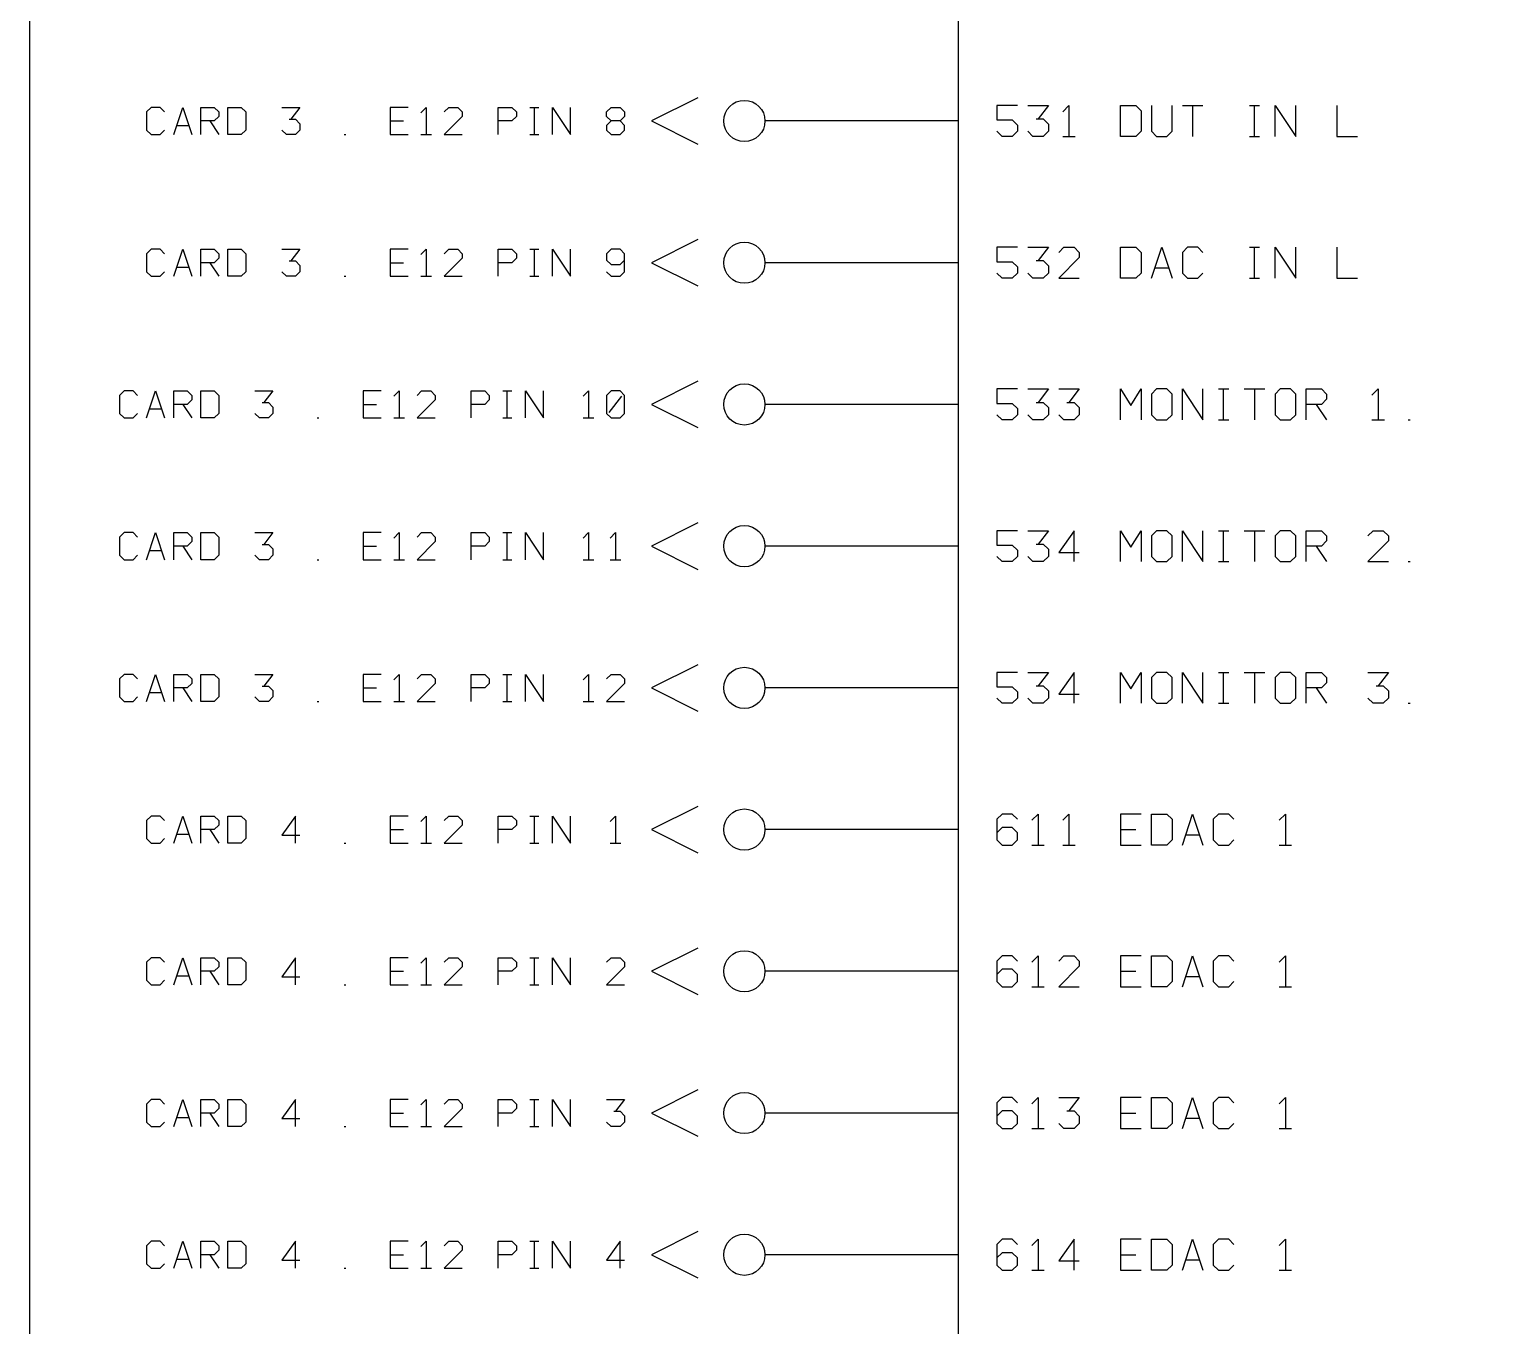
# Model space of a CAD drawing. Header units: millimetres. Extents: x 10 to 2534, y 10 to 1372.
# Drawn here: x 1551.9 to 1666, y 955.6 to 1056.2 of the extents above; entities that cross this region are included whole.
import ezdxf

# ---------------------------------------------------------------- set-up
doc = ezdxf.new("R2010")
doc.units = ezdxf.units.MM
for name, color, linetype, lineweight in [('DEVICE', 7, 'CONTINUOUS', 25), ('GROUP', 6, 'CONTINUOUS', 25), ('LABEL', 8, 'CONTINUOUS', 25), ('POINT', 4, 'CONTINUOUS', 25), ('PORT_IN', 3, 'CONTINUOUS', 25), ('PORTAL', 2, 'CONTINUOUS', 25)]:
    doc.layers.add(name, color=color, linetype=linetype, lineweight=lineweight)

msp = doc.modelspace()

# ---------------------------------------------------------------- linework, layer by layer
at = {"layer": 'DEVICE'}
msp.add_lwpolyline([(1624, 586.6), (1936, 586.6), (1936, 1308.6), (1624, 1308.6)], close=True, dxfattribs=at)
at = {"layer": 'GROUP'}
msp.add_lwpolyline([(1551.9, 561.8), (2008.1, 561.8), (2008.1, 1327.2), (1551.9, 1327.2)], close=True, dxfattribs=at)
at = {"layer": 'LABEL'}
for points in [[(1628.6, 1050.3), (1627, 1050.3), (1627, 1049.18), (1628.2, 1049.18), (1628.6, 1048.78), (1628.6, 1048.3), (1628.2, 1047.9), (1627.4, 1047.9), (1627, 1048.3)], [(1629.4, 1050.3), (1631, 1050.3), (1630.2, 1049.26)], [(1630.04, 1049.26), (1630.6, 1049.26), (1631, 1048.86), (1631, 1048.3), (1630.6, 1047.9), (1629.8, 1047.9), (1629.4, 1048.3)], [(1632.12, 1049.82), (1632.6, 1050.3), (1632.6, 1047.9)], [(1636.6, 1047.9), (1636.6, 1050.3), (1637.8, 1050.3), (1638.2, 1049.9), (1638.2, 1048.3), (1637.8, 1047.9), (1636.6, 1047.9)], [(1639, 1050.3), (1639, 1048.3), (1639.4, 1047.9), (1640.2, 1047.9), (1640.6, 1048.3), (1640.6, 1050.3)], [(1641.4, 1050.3), (1643, 1050.3)], [(1642.2, 1050.3), (1642.2, 1047.9)], [(1646.6, 1050.3), (1647.4, 1050.3)], [(1647, 1047.9), (1647, 1050.3)], [(1648.6, 1047.9), (1648.6, 1050.3), (1650.2, 1047.9), (1650.2, 1050.3)], [(1653.4, 1050.3), (1653.4, 1047.9), (1655, 1047.9)], [(1632.12, 1047.9), (1633.08, 1047.9)], [(1646.6, 1047.9), (1647.4, 1047.9)], [(1628.6, 1039.3), (1627, 1039.3), (1627, 1038.18), (1628.2, 1038.18), (1628.6, 1037.78), (1628.6, 1037.3), (1628.2, 1036.9), (1627.4, 1036.9), (1627, 1037.3)], [(1629.4, 1039.3), (1631, 1039.3), (1630.2, 1038.26)], [(1631.8, 1038.9), (1632.2, 1039.3), (1633, 1039.3), (1633.4, 1038.9), (1633.4, 1038.5), (1631.8, 1036.9), (1633.4, 1036.9)], [(1636.6, 1036.9), (1636.6, 1039.3), (1637.8, 1039.3), (1638.2, 1038.9), (1638.2, 1037.3), (1637.8, 1036.9), (1636.6, 1036.9)], [(1639, 1036.9), (1639.8, 1039.3), (1640.6, 1036.9)], [(1643, 1038.9), (1642.6, 1039.3), (1641.8, 1039.3), (1641.4, 1038.9), (1641.4, 1037.3), (1641.8, 1036.9), (1642.6, 1036.9), (1643, 1037.3)], [(1646.6, 1039.3), (1647.4, 1039.3)], [(1647, 1036.9), (1647, 1039.3)], [(1648.6, 1036.9), (1648.6, 1039.3), (1650.2, 1036.9), (1650.2, 1039.3)], [(1653.4, 1039.3), (1653.4, 1036.9), (1655, 1036.9)], [(1630.04, 1038.26), (1630.6, 1038.26), (1631, 1037.86), (1631, 1037.3), (1630.6, 1036.9), (1629.8, 1036.9), (1629.4, 1037.3)], [(1639.28, 1037.7), (1640.32, 1037.7)], [(1646.6, 1036.9), (1647.4, 1036.9)], [(1628.6, 1028.3), (1627, 1028.3), (1627, 1027.18), (1628.2, 1027.18), (1628.6, 1026.78), (1628.6, 1026.3), (1628.2, 1025.9), (1627.4, 1025.9), (1627, 1026.3)], [(1629.4, 1028.3), (1631, 1028.3), (1630.2, 1027.26)], [(1631.8, 1028.3), (1633.4, 1028.3), (1632.6, 1027.26)], [(1636.6, 1025.9), (1636.6, 1028.3), (1637.4, 1027.02), (1638.2, 1028.3), (1638.2, 1025.9)], [(1639.4, 1025.9), (1640.2, 1025.9), (1640.6, 1026.3), (1640.6, 1027.9), (1640.2, 1028.3), (1639.4, 1028.3), (1639, 1027.9), (1639, 1026.3), (1639.4, 1025.9)], [(1641.4, 1025.9), (1641.4, 1028.3), (1643, 1025.9), (1643, 1028.3)], [(1644.2, 1028.3), (1645, 1028.3)], [(1644.6, 1025.9), (1644.6, 1028.3)], [(1646.2, 1028.3), (1647.8, 1028.3)], [(1647, 1028.3), (1647, 1025.9)], [(1649, 1025.9), (1649.8, 1025.9), (1650.2, 1026.3), (1650.2, 1027.9), (1649.8, 1028.3), (1649, 1028.3), (1648.6, 1027.9), (1648.6, 1026.3), (1649, 1025.9)], [(1651, 1025.9), (1651, 1028.3), (1652.2, 1028.3), (1652.6, 1027.9), (1652.6, 1027.5), (1652.2, 1027.1), (1651, 1027.1)], [(1656.12, 1027.82), (1656.6, 1028.3), (1656.6, 1025.9)], [(1630.04, 1027.26), (1630.6, 1027.26), (1631, 1026.86), (1631, 1026.3), (1630.6, 1025.9), (1629.8, 1025.9), (1629.4, 1026.3)], [(1632.44, 1027.26), (1633, 1027.26), (1633.4, 1026.86), (1633.4, 1026.3), (1633, 1025.9), (1632.2, 1025.9), (1631.8, 1026.3)], [(1651.8, 1027.1), (1652.6, 1025.9)], [(1644.2, 1025.9), (1645, 1025.9)], [(1656.12, 1025.9), (1657.08, 1025.9)], [(1658.92, 1025.9), (1659.08, 1025.9)], [(1628.6, 1017.3), (1627, 1017.3), (1627, 1016.18), (1628.2, 1016.18), (1628.6, 1015.78), (1628.6, 1015.3), (1628.2, 1014.9), (1627.4, 1014.9), (1627, 1015.3)], [(1629.4, 1017.3), (1631, 1017.3), (1630.2, 1016.26)], [(1630.04, 1016.26), (1630.6, 1016.26), (1631, 1015.86), (1631, 1015.3), (1630.6, 1014.9), (1629.8, 1014.9), (1629.4, 1015.3)], [(1633, 1014.9), (1633, 1017.3), (1631.8, 1015.62), (1633.4, 1015.62)], [(1636.6, 1014.9), (1636.6, 1017.3), (1637.4, 1016.02), (1638.2, 1017.3), (1638.2, 1014.9)], [(1639.4, 1014.9), (1640.2, 1014.9), (1640.6, 1015.3), (1640.6, 1016.9), (1640.2, 1017.3), (1639.4, 1017.3), (1639, 1016.9), (1639, 1015.3), (1639.4, 1014.9)], [(1641.4, 1014.9), (1641.4, 1017.3), (1643, 1014.9), (1643, 1017.3)], [(1644.2, 1017.3), (1645, 1017.3)], [(1644.6, 1014.9), (1644.6, 1017.3)], [(1646.2, 1017.3), (1647.8, 1017.3)], [(1647, 1017.3), (1647, 1014.9)], [(1649, 1014.9), (1649.8, 1014.9), (1650.2, 1015.3), (1650.2, 1016.9), (1649.8, 1017.3), (1649, 1017.3), (1648.6, 1016.9), (1648.6, 1015.3), (1649, 1014.9)], [(1651, 1014.9), (1651, 1017.3), (1652.2, 1017.3), (1652.6, 1016.9), (1652.6, 1016.5), (1652.2, 1016.1), (1651, 1016.1)], [(1655.8, 1016.9), (1656.2, 1017.3), (1657, 1017.3), (1657.4, 1016.9), (1657.4, 1016.5), (1655.8, 1014.9), (1657.4, 1014.9)], [(1651.8, 1016.1), (1652.6, 1014.9)], [(1644.2, 1014.9), (1645, 1014.9)], [(1658.92, 1014.9), (1659.08, 1014.9)], [(1628.6, 1006.3), (1627, 1006.3), (1627, 1005.18), (1628.2, 1005.18), (1628.6, 1004.78), (1628.6, 1004.3), (1628.2, 1003.9), (1627.4, 1003.9), (1627, 1004.3)], [(1629.4, 1006.3), (1631, 1006.3), (1630.2, 1005.26)], [(1633, 1003.9), (1633, 1006.3), (1631.8, 1004.62), (1633.4, 1004.62)], [(1636.6, 1003.9), (1636.6, 1006.3), (1637.4, 1005.02), (1638.2, 1006.3), (1638.2, 1003.9)], [(1639.4, 1003.9), (1640.2, 1003.9), (1640.6, 1004.3), (1640.6, 1005.9), (1640.2, 1006.3), (1639.4, 1006.3), (1639, 1005.9), (1639, 1004.3), (1639.4, 1003.9)], [(1641.4, 1003.9), (1641.4, 1006.3), (1643, 1003.9), (1643, 1006.3)], [(1644.2, 1006.3), (1645, 1006.3)], [(1644.6, 1003.9), (1644.6, 1006.3)], [(1646.2, 1006.3), (1647.8, 1006.3)], [(1647, 1006.3), (1647, 1003.9)], [(1649, 1003.9), (1649.8, 1003.9), (1650.2, 1004.3), (1650.2, 1005.9), (1649.8, 1006.3), (1649, 1006.3), (1648.6, 1005.9), (1648.6, 1004.3), (1649, 1003.9)], [(1651, 1003.9), (1651, 1006.3), (1652.2, 1006.3), (1652.6, 1005.9), (1652.6, 1005.5), (1652.2, 1005.1), (1651, 1005.1)], [(1655.8, 1006.3), (1657.4, 1006.3), (1656.6, 1005.26)], [(1630.04, 1005.26), (1630.6, 1005.26), (1631, 1004.86), (1631, 1004.3), (1630.6, 1003.9), (1629.8, 1003.9), (1629.4, 1004.3)], [(1651.8, 1005.1), (1652.6, 1003.9)], [(1656.44, 1005.26), (1657, 1005.26), (1657.4, 1004.86), (1657.4, 1004.3), (1657, 1003.9), (1656.2, 1003.9), (1655.8, 1004.3)], [(1644.2, 1003.9), (1645, 1003.9)], [(1658.92, 1003.9), (1659.08, 1003.9)], [(1628.6, 994.9), (1628.2, 995.3), (1627.4, 995.3), (1627, 994.9), (1627, 993.3), (1627.4, 992.9), (1628.2, 992.9), (1628.6, 993.3), (1628.6, 993.86), (1628.2, 994.26), (1627.4, 994.26), (1627, 993.86)], [(1629.72, 994.82), (1630.2, 995.3), (1630.2, 992.9)], [(1632.12, 994.82), (1632.6, 995.3), (1632.6, 992.9)], [(1638.2, 995.3), (1636.6, 995.3), (1636.6, 992.9), (1638.2, 992.9)], [(1639, 992.9), (1639, 995.3), (1640.2, 995.3), (1640.6, 994.9), (1640.6, 993.3), (1640.2, 992.9), (1639, 992.9)], [(1641.4, 992.9), (1642.2, 995.3), (1643, 992.9)], [(1645.4, 994.9), (1645, 995.3), (1644.2, 995.3), (1643.8, 994.9), (1643.8, 993.3), (1644.2, 992.9), (1645, 992.9), (1645.4, 993.3)], [(1648.92, 994.82), (1649.4, 995.3), (1649.4, 992.9)], [(1636.6, 994.1), (1637.8, 994.1)], [(1641.68, 993.7), (1642.72, 993.7)], [(1629.72, 992.9), (1630.68, 992.9)], [(1632.12, 992.9), (1633.08, 992.9)], [(1648.92, 992.9), (1649.88, 992.9)], [(1628.6, 983.9), (1628.2, 984.3), (1627.4, 984.3), (1627, 983.9), (1627, 982.3), (1627.4, 981.9), (1628.2, 981.9), (1628.6, 982.3), (1628.6, 982.86), (1628.2, 983.26), (1627.4, 983.26), (1627, 982.86)], [(1629.72, 983.82), (1630.2, 984.3), (1630.2, 981.9)], [(1631.8, 983.9), (1632.2, 984.3), (1633, 984.3), (1633.4, 983.9), (1633.4, 983.5), (1631.8, 981.9), (1633.4, 981.9)], [(1638.2, 984.3), (1636.6, 984.3), (1636.6, 981.9), (1638.2, 981.9)], [(1639, 981.9), (1639, 984.3), (1640.2, 984.3), (1640.6, 983.9), (1640.6, 982.3), (1640.2, 981.9), (1639, 981.9)], [(1641.4, 981.9), (1642.2, 984.3), (1643, 981.9)], [(1645.4, 983.9), (1645, 984.3), (1644.2, 984.3), (1643.8, 983.9), (1643.8, 982.3), (1644.2, 981.9), (1645, 981.9), (1645.4, 982.3)], [(1648.92, 983.82), (1649.4, 984.3), (1649.4, 981.9)], [(1636.6, 983.1), (1637.8, 983.1)], [(1641.68, 982.7), (1642.72, 982.7)], [(1629.72, 981.9), (1630.68, 981.9)], [(1648.92, 981.9), (1649.88, 981.9)], [(1628.6, 972.9), (1628.2, 973.3), (1627.4, 973.3), (1627, 972.9), (1627, 971.3), (1627.4, 970.9), (1628.2, 970.9), (1628.6, 971.3), (1628.6, 971.86), (1628.2, 972.26), (1627.4, 972.26), (1627, 971.86)], [(1629.72, 972.82), (1630.2, 973.3), (1630.2, 970.9)], [(1631.8, 973.3), (1633.4, 973.3), (1632.6, 972.26)], [(1638.2, 973.3), (1636.6, 973.3), (1636.6, 970.9), (1638.2, 970.9)], [(1639, 970.9), (1639, 973.3), (1640.2, 973.3), (1640.6, 972.9), (1640.6, 971.3), (1640.2, 970.9), (1639, 970.9)], [(1641.4, 970.9), (1642.2, 973.3), (1643, 970.9)], [(1645.4, 972.9), (1645, 973.3), (1644.2, 973.3), (1643.8, 972.9), (1643.8, 971.3), (1644.2, 970.9), (1645, 970.9), (1645.4, 971.3)], [(1648.92, 972.82), (1649.4, 973.3), (1649.4, 970.9)], [(1632.44, 972.26), (1633, 972.26), (1633.4, 971.86), (1633.4, 971.3), (1633, 970.9), (1632.2, 970.9), (1631.8, 971.3)], [(1636.6, 972.1), (1637.8, 972.1)], [(1629.72, 970.9), (1630.68, 970.9)], [(1641.68, 971.7), (1642.72, 971.7)], [(1648.92, 970.9), (1649.88, 970.9)], [(1628.6, 961.9), (1628.2, 962.3), (1627.4, 962.3), (1627, 961.9), (1627, 960.3), (1627.4, 959.9), (1628.2, 959.9), (1628.6, 960.3), (1628.6, 960.86), (1628.2, 961.26), (1627.4, 961.26), (1627, 960.86)], [(1629.72, 961.82), (1630.2, 962.3), (1630.2, 959.9)], [(1633, 959.9), (1633, 962.3), (1631.8, 960.62), (1633.4, 960.62)], [(1638.2, 962.3), (1636.6, 962.3), (1636.6, 959.9), (1638.2, 959.9)], [(1639, 959.9), (1639, 962.3), (1640.2, 962.3), (1640.6, 961.9), (1640.6, 960.3), (1640.2, 959.9), (1639, 959.9)], [(1641.4, 959.9), (1642.2, 962.3), (1643, 959.9)], [(1645.4, 961.9), (1645, 962.3), (1644.2, 962.3), (1643.8, 961.9), (1643.8, 960.3), (1644.2, 959.9), (1645, 959.9), (1645.4, 960.3)], [(1648.92, 961.82), (1649.4, 962.3), (1649.4, 959.9)], [(1636.6, 961.1), (1637.8, 961.1)], [(1641.68, 960.7), (1642.72, 960.7)], [(1629.72, 959.9), (1630.68, 959.9)], [(1648.92, 959.9), (1649.88, 959.9)]]:
    msp.add_lwpolyline(points, dxfattribs=at)
at = {"layer": 'POINT'}
for centre in [(1607.4, 1049.1), (1607.4, 1038.1), (1607.4, 1027.1), (1607.4, 1016.1), (1607.4, 1005.1), (1607.4, 994.1), (1607.4, 983.1), (1607.4, 972.1), (1607.4, 961.1)]:
    msp.add_circle(centre, 1.6, dxfattribs=at)
at = {"layer": 'PORT_IN'}
for p, q in [((1624, 1049.1), (1609, 1049.1)), ((1624, 1038.1), (1609, 1038.1)), ((1624, 1027.1), (1609, 1027.1)), ((1624, 1016.1), (1609, 1016.1)), ((1624, 1005.1), (1609, 1005.1)), ((1624, 994.1), (1609, 994.1)), ((1624, 983.1), (1609, 983.1)), ((1624, 972.1), (1609, 972.1)), ((1624, 961.1), (1609, 961.1))]:
    msp.add_line(p, q, dxfattribs=at)
at = {"layer": 'PORTAL'}
for points in [[(1603.8, 1050.9), (1600.2, 1049.1), (1603.8, 1047.3)], [(1562.4, 1049.8), (1562.05, 1050.15), (1561.35, 1050.15), (1561, 1049.8), (1561, 1048.4), (1561.35, 1048.05), (1562.05, 1048.05), (1562.4, 1048.4)], [(1563.1, 1048.05), (1563.8, 1050.15), (1564.5, 1048.05)], [(1565.2, 1048.05), (1565.2, 1050.15), (1566.25, 1050.15), (1566.6, 1049.8), (1566.6, 1049.45), (1566.25, 1049.1), (1565.2, 1049.1)], [(1567.3, 1048.05), (1567.3, 1050.15), (1568.35, 1050.15), (1568.7, 1049.8), (1568.7, 1048.4), (1568.35, 1048.05), (1567.3, 1048.05)], [(1571.5, 1050.15), (1572.9, 1050.15), (1572.2, 1049.24)], [(1581.3, 1050.15), (1579.9, 1050.15), (1579.9, 1048.05), (1581.3, 1048.05)], [(1582.28, 1049.73), (1582.7, 1050.15), (1582.7, 1048.05)], [(1584.1, 1049.8), (1584.45, 1050.15), (1585.15, 1050.15), (1585.5, 1049.8), (1585.5, 1049.45), (1584.1, 1048.05), (1585.5, 1048.05)], [(1588.3, 1048.05), (1588.3, 1050.15), (1589.35, 1050.15), (1589.7, 1049.8), (1589.7, 1049.45), (1589.35, 1049.1), (1588.3, 1049.1)], [(1590.75, 1050.15), (1591.45, 1050.15)], [(1591.1, 1048.05), (1591.1, 1050.15)], [(1592.5, 1048.05), (1592.5, 1050.15), (1593.9, 1048.05), (1593.9, 1050.15)], [(1597.05, 1049.1), (1596.7, 1049.45), (1596.7, 1049.8), (1597.05, 1050.15), (1597.75, 1050.15), (1598.1, 1049.8), (1598.1, 1049.45), (1597.75, 1049.1), (1597.05, 1049.1), (1596.7, 1048.75), (1596.7, 1048.4), (1597.05, 1048.05), (1597.75, 1048.05), (1598.1, 1048.4), (1598.1, 1048.75), (1597.75, 1049.1)], [(1563.345, 1048.75), (1564.255, 1048.75)], [(1565.9, 1049.1), (1566.6, 1048.05)], [(1572.06, 1049.24), (1572.55, 1049.24), (1572.9, 1048.89), (1572.9, 1048.4), (1572.55, 1048.05), (1571.85, 1048.05), (1571.5, 1048.4)], [(1579.9, 1049.1), (1580.95, 1049.1)], [(1576.33, 1048.05), (1576.47, 1048.05)], [(1582.28, 1048.05), (1583.12, 1048.05)], [(1590.75, 1048.05), (1591.45, 1048.05)], [(1562.4, 1038.8), (1562.05, 1039.15), (1561.35, 1039.15), (1561, 1038.8), (1561, 1037.4), (1561.35, 1037.05), (1562.05, 1037.05), (1562.4, 1037.4)], [(1563.1, 1037.05), (1563.8, 1039.15), (1564.5, 1037.05)], [(1565.2, 1037.05), (1565.2, 1039.15), (1566.25, 1039.15), (1566.6, 1038.8), (1566.6, 1038.45), (1566.25, 1038.1), (1565.2, 1038.1)], [(1567.3, 1037.05), (1567.3, 1039.15), (1568.35, 1039.15), (1568.7, 1038.8), (1568.7, 1037.4), (1568.35, 1037.05), (1567.3, 1037.05)], [(1571.5, 1039.15), (1572.9, 1039.15), (1572.2, 1038.24)], [(1581.3, 1039.15), (1579.9, 1039.15), (1579.9, 1037.05), (1581.3, 1037.05)], [(1582.28, 1038.73), (1582.7, 1039.15), (1582.7, 1037.05)], [(1584.1, 1038.8), (1584.45, 1039.15), (1585.15, 1039.15), (1585.5, 1038.8), (1585.5, 1038.45), (1584.1, 1037.05), (1585.5, 1037.05)], [(1588.3, 1037.05), (1588.3, 1039.15), (1589.35, 1039.15), (1589.7, 1038.8), (1589.7, 1038.45), (1589.35, 1038.1), (1588.3, 1038.1)], [(1590.75, 1039.15), (1591.45, 1039.15)], [(1591.1, 1037.05), (1591.1, 1039.15)], [(1592.5, 1037.05), (1592.5, 1039.15), (1593.9, 1037.05), (1593.9, 1039.15)], [(1596.7, 1037.4), (1597.05, 1037.05), (1597.75, 1037.05), (1598.1, 1037.4), (1598.1, 1038.8), (1597.75, 1039.15), (1597.05, 1039.15), (1596.7, 1038.8), (1596.7, 1038.31), (1597.05, 1037.96), (1597.75, 1037.96), (1598.1, 1038.31)], [(1603.8, 1039.9), (1600.2, 1038.1), (1603.8, 1036.3)], [(1565.9, 1038.1), (1566.6, 1037.05)], [(1572.06, 1038.24), (1572.55, 1038.24), (1572.9, 1037.89), (1572.9, 1037.4), (1572.55, 1037.05), (1571.85, 1037.05), (1571.5, 1037.4)], [(1579.9, 1038.1), (1580.95, 1038.1)], [(1563.345, 1037.75), (1564.255, 1037.75)], [(1576.33, 1037.05), (1576.47, 1037.05)], [(1582.28, 1037.05), (1583.12, 1037.05)], [(1590.75, 1037.05), (1591.45, 1037.05)], [(1603.8, 1028.9), (1600.2, 1027.1), (1603.8, 1025.3)], [(1560.3, 1027.8), (1559.95, 1028.15), (1559.25, 1028.15), (1558.9, 1027.8), (1558.9, 1026.4), (1559.25, 1026.05), (1559.95, 1026.05), (1560.3, 1026.4)], [(1561, 1026.05), (1561.7, 1028.15), (1562.4, 1026.05)], [(1563.1, 1026.05), (1563.1, 1028.15), (1564.15, 1028.15), (1564.5, 1027.8), (1564.5, 1027.45), (1564.15, 1027.1), (1563.1, 1027.1)], [(1565.2, 1026.05), (1565.2, 1028.15), (1566.25, 1028.15), (1566.6, 1027.8), (1566.6, 1026.4), (1566.25, 1026.05), (1565.2, 1026.05)], [(1569.4, 1028.15), (1570.8, 1028.15), (1570.1, 1027.24)], [(1579.2, 1028.15), (1577.8, 1028.15), (1577.8, 1026.05), (1579.2, 1026.05)], [(1580.18, 1027.73), (1580.6, 1028.15), (1580.6, 1026.05)], [(1582, 1027.8), (1582.35, 1028.15), (1583.05, 1028.15), (1583.4, 1027.8), (1583.4, 1027.45), (1582, 1026.05), (1583.4, 1026.05)], [(1586.2, 1026.05), (1586.2, 1028.15), (1587.25, 1028.15), (1587.6, 1027.8), (1587.6, 1027.45), (1587.25, 1027.1), (1586.2, 1027.1)], [(1588.65, 1028.15), (1589.35, 1028.15)], [(1589, 1026.05), (1589, 1028.15)], [(1590.4, 1026.05), (1590.4, 1028.15), (1591.8, 1026.05), (1591.8, 1028.15)], [(1594.88, 1027.73), (1595.3, 1028.15), (1595.3, 1026.05)], [(1597.05, 1026.05), (1597.75, 1026.05), (1598.1, 1026.4), (1598.1, 1027.8), (1597.75, 1028.15), (1597.05, 1028.15), (1596.7, 1027.8), (1596.7, 1026.4), (1597.05, 1026.05)], [(1596.91, 1026.47), (1597.89, 1027.73)], [(1561.245, 1026.75), (1562.155, 1026.75)], [(1563.8, 1027.1), (1564.5, 1026.05)], [(1569.96, 1027.24), (1570.45, 1027.24), (1570.8, 1026.89), (1570.8, 1026.4), (1570.45, 1026.05), (1569.75, 1026.05), (1569.4, 1026.4)], [(1577.8, 1027.1), (1578.85, 1027.1)], [(1574.23, 1026.05), (1574.37, 1026.05)], [(1580.18, 1026.05), (1581.02, 1026.05)], [(1588.65, 1026.05), (1589.35, 1026.05)], [(1594.88, 1026.05), (1595.72, 1026.05)], [(1603.8, 1017.9), (1600.2, 1016.1), (1603.8, 1014.3)], [(1560.3, 1016.8), (1559.95, 1017.15), (1559.25, 1017.15), (1558.9, 1016.8), (1558.9, 1015.4), (1559.25, 1015.05), (1559.95, 1015.05), (1560.3, 1015.4)], [(1561, 1015.05), (1561.7, 1017.15), (1562.4, 1015.05)], [(1563.1, 1015.05), (1563.1, 1017.15), (1564.15, 1017.15), (1564.5, 1016.8), (1564.5, 1016.45), (1564.15, 1016.1), (1563.1, 1016.1)], [(1565.2, 1015.05), (1565.2, 1017.15), (1566.25, 1017.15), (1566.6, 1016.8), (1566.6, 1015.4), (1566.25, 1015.05), (1565.2, 1015.05)], [(1569.4, 1017.15), (1570.8, 1017.15), (1570.1, 1016.24)], [(1569.96, 1016.24), (1570.45, 1016.24), (1570.8, 1015.89), (1570.8, 1015.4), (1570.45, 1015.05), (1569.75, 1015.05), (1569.4, 1015.4)], [(1579.2, 1017.15), (1577.8, 1017.15), (1577.8, 1015.05), (1579.2, 1015.05)], [(1580.18, 1016.73), (1580.6, 1017.15), (1580.6, 1015.05)], [(1582, 1016.8), (1582.35, 1017.15), (1583.05, 1017.15), (1583.4, 1016.8), (1583.4, 1016.45), (1582, 1015.05), (1583.4, 1015.05)], [(1586.2, 1015.05), (1586.2, 1017.15), (1587.25, 1017.15), (1587.6, 1016.8), (1587.6, 1016.45), (1587.25, 1016.1), (1586.2, 1016.1)], [(1588.65, 1017.15), (1589.35, 1017.15)], [(1589, 1015.05), (1589, 1017.15)], [(1590.4, 1015.05), (1590.4, 1017.15), (1591.8, 1015.05), (1591.8, 1017.15)], [(1594.88, 1016.73), (1595.3, 1017.15), (1595.3, 1015.05)], [(1596.98, 1016.73), (1597.4, 1017.15), (1597.4, 1015.05)], [(1561.245, 1015.75), (1562.155, 1015.75)], [(1563.8, 1016.1), (1564.5, 1015.05)], [(1574.23, 1015.05), (1574.37, 1015.05)], [(1577.8, 1016.1), (1578.85, 1016.1)], [(1580.18, 1015.05), (1581.02, 1015.05)], [(1588.65, 1015.05), (1589.35, 1015.05)], [(1594.88, 1015.05), (1595.72, 1015.05)], [(1596.98, 1015.05), (1597.82, 1015.05)], [(1560.3, 1005.8), (1559.95, 1006.15), (1559.25, 1006.15), (1558.9, 1005.8), (1558.9, 1004.4), (1559.25, 1004.05), (1559.95, 1004.05), (1560.3, 1004.4)], [(1561, 1004.05), (1561.7, 1006.15), (1562.4, 1004.05)], [(1563.1, 1004.05), (1563.1, 1006.15), (1564.15, 1006.15), (1564.5, 1005.8), (1564.5, 1005.45), (1564.15, 1005.1), (1563.1, 1005.1)], [(1565.2, 1004.05), (1565.2, 1006.15), (1566.25, 1006.15), (1566.6, 1005.8), (1566.6, 1004.4), (1566.25, 1004.05), (1565.2, 1004.05)], [(1569.4, 1006.15), (1570.8, 1006.15), (1570.1, 1005.24)], [(1579.2, 1006.15), (1577.8, 1006.15), (1577.8, 1004.05), (1579.2, 1004.05)], [(1580.18, 1005.73), (1580.6, 1006.15), (1580.6, 1004.05)], [(1582, 1005.8), (1582.35, 1006.15), (1583.05, 1006.15), (1583.4, 1005.8), (1583.4, 1005.45), (1582, 1004.05), (1583.4, 1004.05)], [(1586.2, 1004.05), (1586.2, 1006.15), (1587.25, 1006.15), (1587.6, 1005.8), (1587.6, 1005.45), (1587.25, 1005.1), (1586.2, 1005.1)], [(1588.65, 1006.15), (1589.35, 1006.15)], [(1589, 1004.05), (1589, 1006.15)], [(1590.4, 1004.05), (1590.4, 1006.15), (1591.8, 1004.05), (1591.8, 1006.15)], [(1594.88, 1005.73), (1595.3, 1006.15), (1595.3, 1004.05)], [(1596.7, 1005.8), (1597.05, 1006.15), (1597.75, 1006.15), (1598.1, 1005.8), (1598.1, 1005.45), (1596.7, 1004.05), (1598.1, 1004.05)], [(1603.8, 1006.9), (1600.2, 1005.1), (1603.8, 1003.3)], [(1563.8, 1005.1), (1564.5, 1004.05)], [(1569.96, 1005.24), (1570.45, 1005.24), (1570.8, 1004.89), (1570.8, 1004.4), (1570.45, 1004.05), (1569.75, 1004.05), (1569.4, 1004.4)], [(1577.8, 1005.1), (1578.85, 1005.1)], [(1561.245, 1004.75), (1562.155, 1004.75)], [(1574.23, 1004.05), (1574.37, 1004.05)], [(1580.18, 1004.05), (1581.02, 1004.05)], [(1588.65, 1004.05), (1589.35, 1004.05)], [(1594.88, 1004.05), (1595.72, 1004.05)], [(1603.8, 995.9), (1600.2, 994.1), (1603.8, 992.3)], [(1562.4, 994.8), (1562.05, 995.15), (1561.35, 995.15), (1561, 994.8), (1561, 993.4), (1561.35, 993.05), (1562.05, 993.05), (1562.4, 993.4)], [(1563.1, 993.05), (1563.8, 995.15), (1564.5, 993.05)], [(1565.2, 993.05), (1565.2, 995.15), (1566.25, 995.15), (1566.6, 994.8), (1566.6, 994.45), (1566.25, 994.1), (1565.2, 994.1)], [(1567.3, 993.05), (1567.3, 995.15), (1568.35, 995.15), (1568.7, 994.8), (1568.7, 993.4), (1568.35, 993.05), (1567.3, 993.05)], [(1572.55, 993.05), (1572.55, 995.15), (1571.5, 993.68), (1572.9, 993.68)], [(1581.3, 995.15), (1579.9, 995.15), (1579.9, 993.05), (1581.3, 993.05)], [(1582.28, 994.73), (1582.7, 995.15), (1582.7, 993.05)], [(1584.1, 994.8), (1584.45, 995.15), (1585.15, 995.15), (1585.5, 994.8), (1585.5, 994.45), (1584.1, 993.05), (1585.5, 993.05)], [(1588.3, 993.05), (1588.3, 995.15), (1589.35, 995.15), (1589.7, 994.8), (1589.7, 994.45), (1589.35, 994.1), (1588.3, 994.1)], [(1590.75, 995.15), (1591.45, 995.15)], [(1591.1, 993.05), (1591.1, 995.15)], [(1592.5, 993.05), (1592.5, 995.15), (1593.9, 993.05), (1593.9, 995.15)], [(1596.98, 994.73), (1597.4, 995.15), (1597.4, 993.05)], [(1563.345, 993.75), (1564.255, 993.75)], [(1565.9, 994.1), (1566.6, 993.05)], [(1579.9, 994.1), (1580.95, 994.1)], [(1576.33, 993.05), (1576.47, 993.05)], [(1582.28, 993.05), (1583.12, 993.05)], [(1590.75, 993.05), (1591.45, 993.05)], [(1596.98, 993.05), (1597.82, 993.05)], [(1603.8, 984.9), (1600.2, 983.1), (1603.8, 981.3)], [(1562.4, 983.8), (1562.05, 984.15), (1561.35, 984.15), (1561, 983.8), (1561, 982.4), (1561.35, 982.05), (1562.05, 982.05), (1562.4, 982.4)], [(1563.1, 982.05), (1563.8, 984.15), (1564.5, 982.05)], [(1565.2, 982.05), (1565.2, 984.15), (1566.25, 984.15), (1566.6, 983.8), (1566.6, 983.45), (1566.25, 983.1), (1565.2, 983.1)], [(1567.3, 982.05), (1567.3, 984.15), (1568.35, 984.15), (1568.7, 983.8), (1568.7, 982.4), (1568.35, 982.05), (1567.3, 982.05)], [(1572.55, 982.05), (1572.55, 984.15), (1571.5, 982.68), (1572.9, 982.68)], [(1581.3, 984.15), (1579.9, 984.15), (1579.9, 982.05), (1581.3, 982.05)], [(1582.28, 983.73), (1582.7, 984.15), (1582.7, 982.05)], [(1584.1, 983.8), (1584.45, 984.15), (1585.15, 984.15), (1585.5, 983.8), (1585.5, 983.45), (1584.1, 982.05), (1585.5, 982.05)], [(1588.3, 982.05), (1588.3, 984.15), (1589.35, 984.15), (1589.7, 983.8), (1589.7, 983.45), (1589.35, 983.1), (1588.3, 983.1)], [(1590.75, 984.15), (1591.45, 984.15)], [(1591.1, 982.05), (1591.1, 984.15)], [(1592.5, 982.05), (1592.5, 984.15), (1593.9, 982.05), (1593.9, 984.15)], [(1596.7, 983.8), (1597.05, 984.15), (1597.75, 984.15), (1598.1, 983.8), (1598.1, 983.45), (1596.7, 982.05), (1598.1, 982.05)], [(1563.345, 982.75), (1564.255, 982.75)], [(1565.9, 983.1), (1566.6, 982.05)], [(1576.33, 982.05), (1576.47, 982.05)], [(1579.9, 983.1), (1580.95, 983.1)], [(1582.28, 982.05), (1583.12, 982.05)], [(1590.75, 982.05), (1591.45, 982.05)], [(1562.4, 972.8), (1562.05, 973.15), (1561.35, 973.15), (1561, 972.8), (1561, 971.4), (1561.35, 971.05), (1562.05, 971.05), (1562.4, 971.4)], [(1563.1, 971.05), (1563.8, 973.15), (1564.5, 971.05)], [(1565.2, 971.05), (1565.2, 973.15), (1566.25, 973.15), (1566.6, 972.8), (1566.6, 972.45), (1566.25, 972.1), (1565.2, 972.1)], [(1567.3, 971.05), (1567.3, 973.15), (1568.35, 973.15), (1568.7, 972.8), (1568.7, 971.4), (1568.35, 971.05), (1567.3, 971.05)], [(1572.55, 971.05), (1572.55, 973.15), (1571.5, 971.68), (1572.9, 971.68)], [(1581.3, 973.15), (1579.9, 973.15), (1579.9, 971.05), (1581.3, 971.05)], [(1582.28, 972.73), (1582.7, 973.15), (1582.7, 971.05)], [(1584.1, 972.8), (1584.45, 973.15), (1585.15, 973.15), (1585.5, 972.8), (1585.5, 972.45), (1584.1, 971.05), (1585.5, 971.05)], [(1588.3, 971.05), (1588.3, 973.15), (1589.35, 973.15), (1589.7, 972.8), (1589.7, 972.45), (1589.35, 972.1), (1588.3, 972.1)], [(1590.75, 973.15), (1591.45, 973.15)], [(1591.1, 971.05), (1591.1, 973.15)], [(1592.5, 971.05), (1592.5, 973.15), (1593.9, 971.05), (1593.9, 973.15)], [(1596.7, 973.15), (1598.1, 973.15), (1597.4, 972.24)], [(1603.8, 973.9), (1600.2, 972.1), (1603.8, 970.3)], [(1563.345, 971.75), (1564.255, 971.75)], [(1565.9, 972.1), (1566.6, 971.05)], [(1579.9, 972.1), (1580.95, 972.1)], [(1597.26, 972.24), (1597.75, 972.24), (1598.1, 971.89), (1598.1, 971.4), (1597.75, 971.05), (1597.05, 971.05), (1596.7, 971.4)], [(1576.33, 971.05), (1576.47, 971.05)], [(1582.28, 971.05), (1583.12, 971.05)], [(1590.75, 971.05), (1591.45, 971.05)], [(1603.8, 962.9), (1600.2, 961.1), (1603.8, 959.3)], [(1562.4, 961.8), (1562.05, 962.15), (1561.35, 962.15), (1561, 961.8), (1561, 960.4), (1561.35, 960.05), (1562.05, 960.05), (1562.4, 960.4)], [(1563.1, 960.05), (1563.8, 962.15), (1564.5, 960.05)], [(1565.2, 960.05), (1565.2, 962.15), (1566.25, 962.15), (1566.6, 961.8), (1566.6, 961.45), (1566.25, 961.1), (1565.2, 961.1)], [(1567.3, 960.05), (1567.3, 962.15), (1568.35, 962.15), (1568.7, 961.8), (1568.7, 960.4), (1568.35, 960.05), (1567.3, 960.05)], [(1572.55, 960.05), (1572.55, 962.15), (1571.5, 960.68), (1572.9, 960.68)], [(1581.3, 962.15), (1579.9, 962.15), (1579.9, 960.05), (1581.3, 960.05)], [(1582.28, 961.73), (1582.7, 962.15), (1582.7, 960.05)], [(1584.1, 961.8), (1584.45, 962.15), (1585.15, 962.15), (1585.5, 961.8), (1585.5, 961.45), (1584.1, 960.05), (1585.5, 960.05)], [(1588.3, 960.05), (1588.3, 962.15), (1589.35, 962.15), (1589.7, 961.8), (1589.7, 961.45), (1589.35, 961.1), (1588.3, 961.1)], [(1590.75, 962.15), (1591.45, 962.15)], [(1591.1, 960.05), (1591.1, 962.15)], [(1592.5, 960.05), (1592.5, 962.15), (1593.9, 960.05), (1593.9, 962.15)], [(1597.75, 960.05), (1597.75, 962.15), (1596.7, 960.68), (1598.1, 960.68)], [(1563.345, 960.75), (1564.255, 960.75)], [(1565.9, 961.1), (1566.6, 960.05)], [(1579.9, 961.1), (1580.95, 961.1)], [(1576.33, 960.05), (1576.47, 960.05)], [(1582.28, 960.05), (1583.12, 960.05)], [(1590.75, 960.05), (1591.45, 960.05)]]:
    msp.add_lwpolyline(points, dxfattribs=at)

doc.saveas('drawing.dxf')
